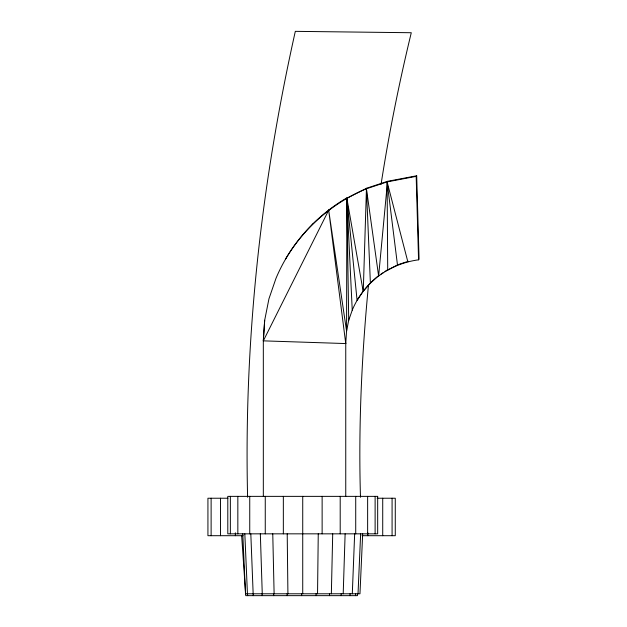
<?xml version="1.0" encoding="UTF-8"?>
<svg xmlns="http://www.w3.org/2000/svg" width="627" height="627" viewBox="0 0 627 627"><rect width="100%" height="100%" fill="white"/><g stroke="black" fill="none" stroke-linecap="round" stroke-linejoin="round"><path stroke-width="0.94" d="M366.795 188.186L366.442 188.743L378.622 276.037C390.307 267.353 404.125 261.741 418.562 259.821L419.071 259.225L416.689 175.772L387.533 181.321L366.795 188.186L346.856 198.234L357.084 300.38L363.166 291.343L370.392 283.177L378.833 275.559C367.195 284.595 357.915 296.524 352.241 310.138L348.714 320.287L346.574 331.134L346.574 328.133M317.544 593.785L318.25 533.836M316.055 595.65L316.086 593.714M331.354 593.785L332.71 533.836M343.204 593.785L345.124 533.836M363.276 290.975L366.442 188.743L387.11 181.901L416.179 176.367L416.689 175.772M329.52 595.65L329.59 593.714M352.303 593.785L354.655 533.836M358.025 593.785L360.643 533.836M362.68 533.836L359.969 593.785L245.494 593.785L242.782 533.836M341.088 595.65L341.182 593.714M349.968 595.65L350.078 593.714M346.559 331.056L345.751 343.565L263.324 340.853L264.68 320.279L268.952 298.781L275.99 278.341C290.136 244.601 315.491 216.025 347.139 197.717M355.54 595.65L355.674 593.714M357.578 593.714L357.445 595.65L245.76 595.65L241.654 535.701M378.622 276.037L387.533 181.321M368.496 284.823C361.724 355.407 358.338 426.368 360.486 497.266M381.067 184.283C388.999 133.363 399.133 82.811 411.281 32.729L295.317 31.35C261.161 184.032 243.762 340.759 247.61 497.266M285.732 258.543L285.669 258.841C304.173 227.53 332.835 202.646 366.442 188.743L370.392 283.177L370.549 282.753M312.254 224.49L312.411 224.058M328.909 209.747L263.324 340.853M408.287 261.279L407.863 261.859L387.11 181.901L387.713 270.041L397.871 264.727L397.518 265.284L387.11 181.901M381.122 274.046L383.418 272.541M384.939 271.53L387.235 270.018M398.741 264.437L406.555 261.851M227.922 498.23L207.929 498.23L207.929 535.701L243.127 535.701M377.14 498.23L395.276 498.23L395.276 535.701L362.022 535.701M264.68 320.279L263.324 340.539L263.324 496.365M363.166 291.343L346.856 198.234L346.574 331.134L328.689 210.225L345.751 343.565M247.532 593.714L247.657 595.65M253.128 593.714L253.237 595.65M352.241 310.138L346.856 198.234L348.714 320.444M262.023 593.714L262.117 595.65M244.828 533.836L247.446 593.785M250.816 533.836L253.159 593.785M273.615 593.714L273.678 595.65M260.338 533.836L262.258 593.785M416.179 176.367L418.562 259.821M272.761 533.836L274.117 593.785M287.111 593.714L287.15 595.65M287.213 533.836L287.918 593.785M392.079 498.23L392.079 535.701M382.721 498.23L382.721 535.701M375.118 496.365L375.118 533.836M367.837 532.817L367.837 535.701M367.634 496.365L367.634 533.836M355.721 496.365L355.721 533.836M345.751 343.259L345.751 496.365M340.202 496.365L340.202 533.836M322.129 496.365L322.129 533.836M302.731 496.365L302.731 593.785M301.603 593.714L301.603 595.65M283.341 496.365L283.341 533.836M265.26 496.365L265.26 533.836M249.742 496.365L249.742 533.836M237.837 496.365L237.837 533.836M235.368 532.817L235.368 535.701M230.352 496.365L230.352 533.836M220.477 498.23L220.477 535.701M211.119 498.23L211.119 535.701M377.673 496.365L227.797 496.365L227.797 533.836L377.673 533.836L377.673 496.365"/></g></svg>
